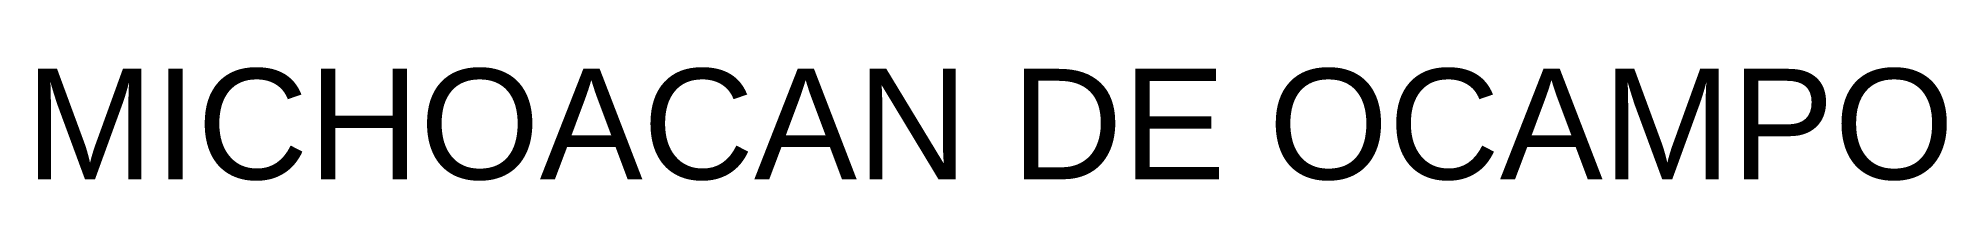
# Model space of a CAD drawing. Header units: millimetres. Extents: x 304792.38 to 304797.2, y 2044749.49 to 2044749.78.
import ezdxf

# ---------------------------------------------------------------- set-up
doc = ezdxf.new("R2010")
doc.units = ezdxf.units.MM
doc.styles.add('TIMES', font='swissl.ttf')

msp = doc.modelspace()

# ---------------------------------------------------------------- texts
at = {"color": 1, "style": 'TIMES'}
msp.add_text('MICHOACAN DE OCAMPO', height=0.279037, dxfattribs=at).set_placement((304792.3482, 2044749.4953))

doc.saveas('drawing.dxf')
